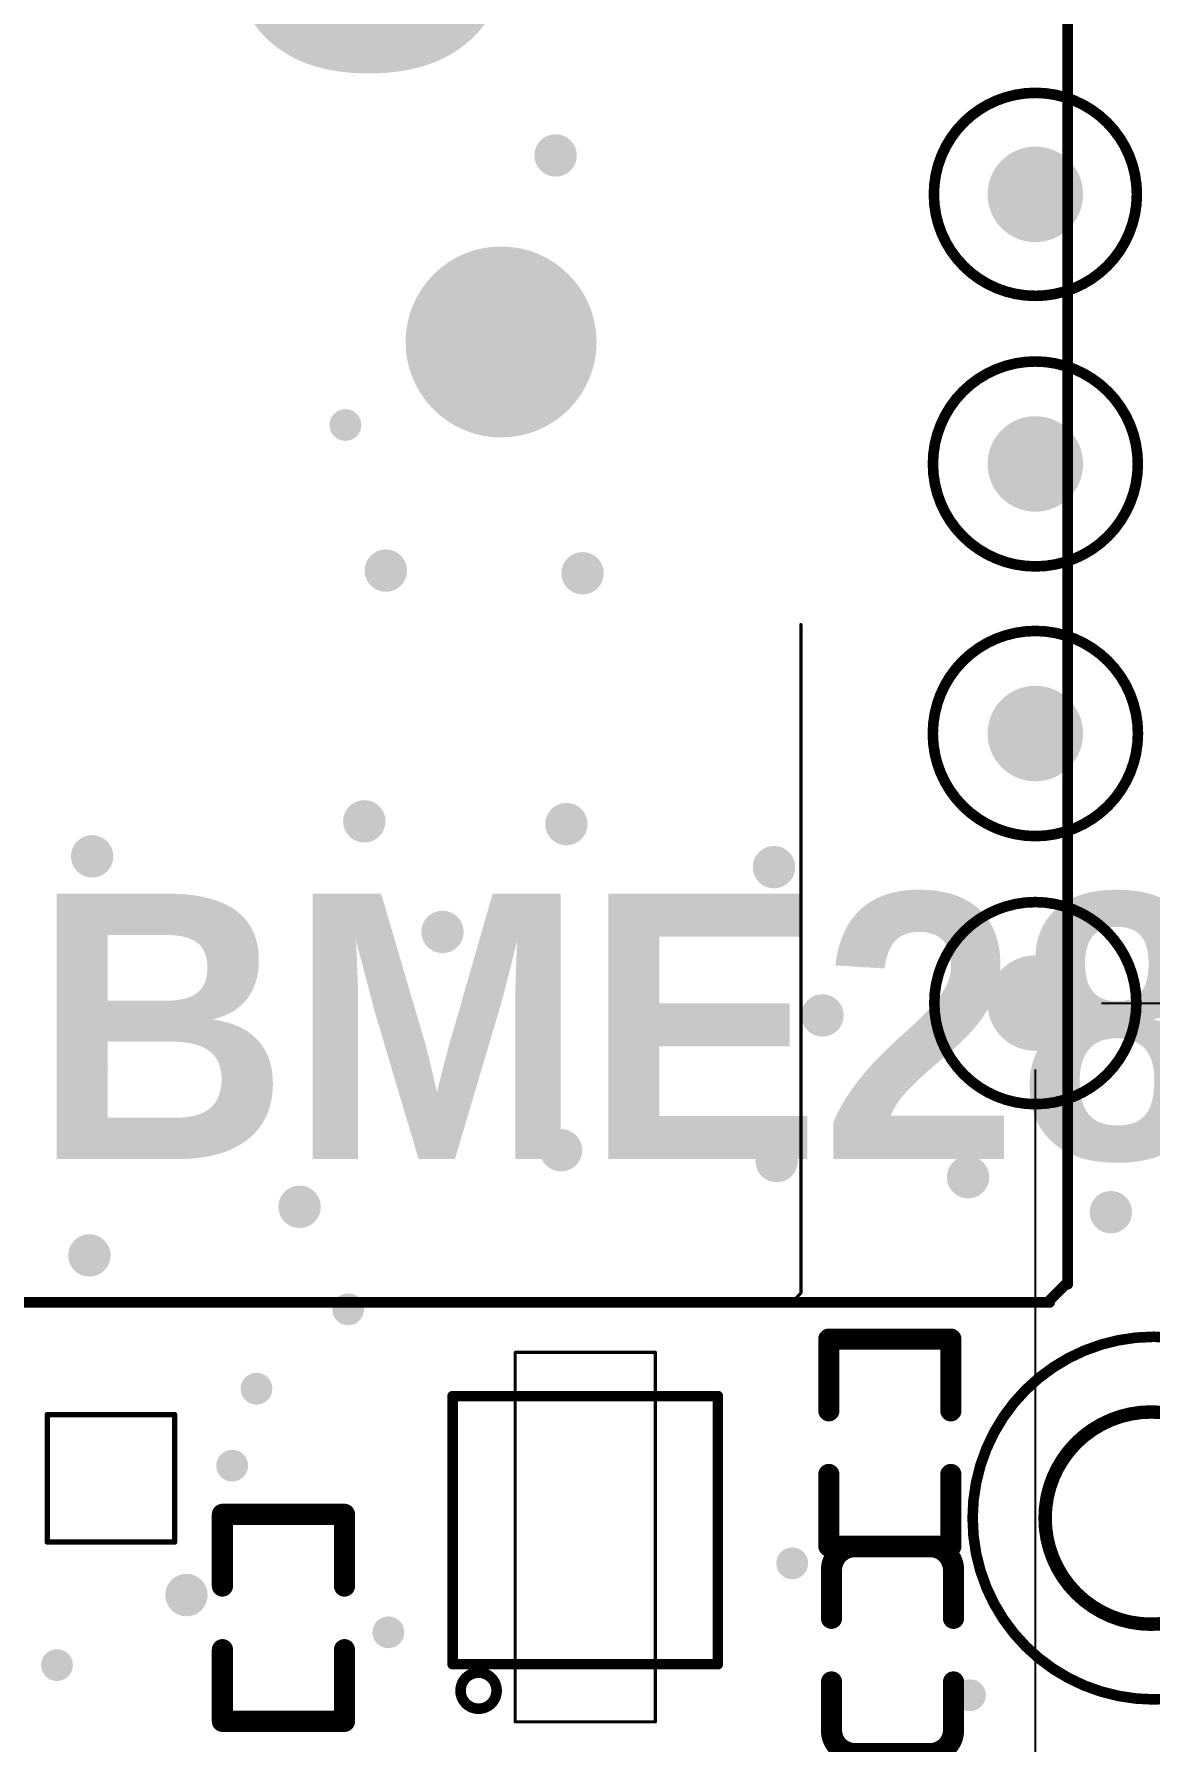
# Model space of a CAD drawing. Header units: millimetres. Extents: x -69 to 18, y -23 to 110.
# Drawn here: x -13.14 to -2.63, y 0.27 to 16.36 of the extents above; entities that cross this region are included whole.
import ezdxf

# ---------------------------------------------------------------- set-up
doc = ezdxf.new("R2010")
doc.units = ezdxf.units.MM
for name, color, linetype in [('KeepOutLayer', 6, 'Continuous'), ('PadHoleLayer', 156, 'Continuous'), ('TopOverlay', 2, 'Continuous'), ('ViaHoleLayer', 16, 'Continuous')]:
    doc.layers.add(name, color=color, linetype=linetype)
doc.styles.add('Alibaba PuHuiTi Medium', font='', dxfattribs={"height": 0.2})
doc.styles.get('Alibaba PuHuiTi Medium').set_extended_font_data('Alibaba PuHuiTi Medium', bold=True)
doc.dimstyles.new('ISO-25', dxfattribs={"dimtxt": 2.5, "dimasz": 2.5, "dimexe": 1.25, "dimexo": 0.625, "dimtad": 1, "dimtxsty": 'Standard', "dimcen": 2.5, "dimclrd": 3, "dimclre": 3, "dimclrt": 3, "dimadec": 0, "dimazin": 0, "dimtfac": 1, "dimtmove": 0, "dimatfit": 3, "dimfxl": 1, "dimarcsym": 0})

# ---------------------------------------------------------------- blocks, each defined once
blk = doc.blocks.new('13PIN_2_54_10')
at = {"layer": 'PadHoleLayer'}
h = blk.add_hatch(color=156, dxfattribs=at)
edge = h.paths.add_edge_path()
edge.add_arc((22.86, 0), 0.45, 0, 360)
h = blk.add_hatch(color=156, dxfattribs=at)
edge = h.paths.add_edge_path()
edge.add_arc((25.4, 0), 0.45, 0, 360)
h = blk.add_hatch(color=156, dxfattribs=at)
edge = h.paths.add_edge_path()
edge.add_arc((27.94, 0), 0.45, 0, 360)
h = blk.add_hatch(color=156, dxfattribs=at)
edge = h.paths.add_edge_path()
edge.add_arc((30.48, 0), 0.45, 0, 360)
blk = doc.blocks.new('LC_0402_C_34')
at = {"layer": 'TopOverlay', "const_width": 0.2}
for points in [[(-0.975, 0.355, -0.414214), (-0.755, 0.575)], [(0.755, 0.575, -0.414214), (0.975, 0.355)], [(-0.755, -0.575, -0.414214), (-0.975, -0.355)], [(0.975, -0.355, -0.414214), (0.755, -0.575)]]:
    blk.add_lwpolyline(points, format="xyb", dxfattribs=at)
at = {"layer": 'TopOverlay', "const_width": 0.1}
for points in [[(-0.805, 0.575, 1), (-0.705, 0.575, 1)], [(-0.8, 0.575, 1), (-0.7, 0.575, 1)], [(-0.35, 0.575, 1), (-0.25, 0.575, 1)], [(0.25, 0.575, 1), (0.35, 0.575, 1)], [(0.7, 0.575, 1), (0.8, 0.575, 1)], [(0.705, 0.575, 1), (0.805, 0.575, 1)], [(-1.025, 0.355, 1), (-0.925, 0.355, 1)], [(-1.025, 0.355, 1), (-0.925, 0.355, 1)], [(0.925, 0.355, 1), (1.025, 0.355, 1)], [(0.925, 0.355, 1), (1.025, 0.355, 1)], [(-1.025, -0.355, 1), (-0.925, -0.355, 1)], [(-1.025, -0.355, 1), (-0.925, -0.355, 1)], [(0.925, -0.355, 1), (1.025, -0.355, 1)], [(0.925, -0.355, 1), (1.025, -0.355, 1)], [(-0.805, -0.575, 1), (-0.705, -0.575, 1)], [(-0.8, -0.575, 1), (-0.7, -0.575, 1)], [(-0.35, -0.575, 1), (-0.25, -0.575, 1)], [(0.25, -0.575, 1), (0.35, -0.575, 1)], [(0.7, -0.575, 1), (0.8, -0.575, 1)], [(0.705, -0.575, 1), (0.805, -0.575, 1)]]:
    blk.add_lwpolyline(points, format="xyb", close=True, dxfattribs=at)
at = {"layer": 'TopOverlay', "const_width": 0.2}
for points in [[(-0.3, 0.575), (-0.75, 0.575)], [(0.75, 0.575), (0.3, 0.575)], [(-0.975, 0.355), (-0.975, -0.355)], [(0.975, 0.355), (0.975, -0.355)], [(-0.75, -0.575), (-0.3, -0.575)], [(0.3, -0.575), (0.75, -0.575)]]:
    blk.add_lwpolyline(points, dxfattribs=at)
blk = doc.blocks.new('LC_0402_R_41')
at = {"layer": 'TopOverlay', "const_width": 0.2}
for points in [[(-0.975, 0.575), (-0.3, 0.575)], [(-0.975, 0.575), (-0.975, -0.575)], [(0.3, 0.575), (0.975, 0.575)], [(0.975, 0.575), (0.975, -0.575)], [(-0.975, -0.575), (-0.3, -0.575)], [(0.3, -0.575), (0.975, -0.575)]]:
    blk.add_lwpolyline(points, dxfattribs=at)
at = {"layer": 'TopOverlay', "const_width": 0.1}
for points in [[(-1.025, 0.575, 1), (-0.925, 0.575, 1)], [(-1.025, 0.575, 1), (-0.925, 0.575, 1)], [(-0.35, 0.575, 1), (-0.25, 0.575, 1)], [(0.25, 0.575, 1), (0.35, 0.575, 1)], [(0.925, 0.575, 1), (1.025, 0.575, 1)], [(0.925, 0.575, 1), (1.025, 0.575, 1)], [(-1.025, -0.575, 1), (-0.925, -0.575, 1)], [(-1.025, -0.575, 1), (-0.925, -0.575, 1)], [(-0.35, -0.575, 1), (-0.25, -0.575, 1)], [(0.25, -0.575, 1), (0.35, -0.575, 1)], [(0.925, -0.575, 1), (1.025, -0.575, 1)], [(0.925, -0.575, 1), (1.025, -0.575, 1)]]:
    blk.add_lwpolyline(points, format="xyb", close=True, dxfattribs=at)
blk = doc.blocks.new('LC_0402_R_42')
at = {"layer": 'TopOverlay', "const_width": 0.2}
for points in [[(-0.975, 0.575), (-0.3, 0.575)], [(-0.975, 0.575), (-0.975, -0.575)], [(0.3, 0.575), (0.975, 0.575)], [(0.975, 0.575), (0.975, -0.575)], [(-0.975, -0.575), (-0.3, -0.575)], [(0.3, -0.575), (0.975, -0.575)]]:
    blk.add_lwpolyline(points, dxfattribs=at)
at = {"layer": 'TopOverlay', "const_width": 0.1}
for points in [[(-1.025, 0.575, 1), (-0.925, 0.575, 1)], [(-1.025, 0.575, 1), (-0.925, 0.575, 1)], [(-0.35, 0.575, 1), (-0.25, 0.575, 1)], [(0.25, 0.575, 1), (0.35, 0.575, 1)], [(0.925, 0.575, 1), (1.025, 0.575, 1)], [(0.925, 0.575, 1), (1.025, 0.575, 1)], [(-1.025, -0.575, 1), (-0.925, -0.575, 1)], [(-1.025, -0.575, 1), (-0.925, -0.575, 1)], [(-0.35, -0.575, 1), (-0.25, -0.575, 1)], [(0.25, -0.575, 1), (0.35, -0.575, 1)], [(0.925, -0.575, 1), (1.025, -0.575, 1)], [(0.925, -0.575, 1), (1.025, -0.575, 1)]]:
    blk.add_lwpolyline(points, format="xyb", close=True, dxfattribs=at)
blk = doc.blocks.new('BME_280_54')
at = {"layer": 'TopOverlay'}
for points, const_width in [([(1.15, 1.525, 1), (0.81, 1.525, 1)], 0.1), ([(0.785, 1.525, 1), (0.835, 1.525, 1)], 0.05), ([(1.125, 1.525, 1), (1.175, 1.525, 1)], 0.05), ([(-1.3, 1.275, 1), (-1.25, 1.275, 1)], 0.05), ([(-1.3, 1.275, 1), (-1.25, 1.275, 1)], 0.05), ([(1.2, 1.275, 1), (1.25, 1.275, 1)], 0.05), ([(1.2, 1.275, 1), (1.25, 1.275, 1)], 0.05), ([(-1.3, -1.25, 1), (-1.25, -1.25, 1)], 0.05), ([(-1.3, -1.25, 1), (-1.25, -1.25, 1)], 0.05), ([(1.2, -1.25, 1), (1.25, -1.25, 1)], 0.05), ([(1.2, -1.25, 1), (1.25, -1.25, 1)], 0.05)]:
    blk.add_lwpolyline(points, format="xyb", close=True, dxfattribs=dict(at, const_width=const_width))
at = {"layer": 'TopOverlay', "const_width": 0.1}
for points in [[(-1.275, 1.275), (-1.275, -1.25)], [(1.225, 1.275), (-1.275, 1.275)], [(1.225, 1.275), (1.225, -1.25)], [(1.225, -1.25), (-1.275, -1.25)]]:
    blk.add_lwpolyline(points, dxfattribs=at)
blk = doc.blocks.new('LGA_8_63')
at = {"layer": 'TopOverlay', "const_width": 0.0508}
for points in [[(-0.6, 0.6), (0.6, 0.6)], [(-0.6, 0.6), (-0.6, -0.6)], [(0.4, 0.6), (0.6, 0.6)], [(0.6, 0.6), (0.6, -0.6)], [(-0.6, -0.6), (0.6, -0.6)]]:
    blk.add_lwpolyline(points, dxfattribs=at)
at = {"layer": 'TopOverlay', "const_width": 0.0254}
for points in [[(-0.613, 0.6, 1), (-0.587, 0.6, 1)], [(-0.613, 0.6, 1), (-0.587, 0.6, 1)], [(0.387, 0.6, 1), (0.413, 0.6, 1)], [(0.587, 0.6, 1), (0.613, 0.6, 1)], [(0.587, 0.6, 1), (0.613, 0.6, 1)], [(0.587, 0.6, 1), (0.613, 0.6, 1)], [(-0.613, -0.6, 1), (-0.587, -0.6, 1)], [(-0.613, -0.6, 1), (-0.587, -0.6, 1)], [(0.587, -0.6, 1), (0.613, -0.6, 1)], [(0.587, -0.6, 1), (0.613, -0.6, 1)]]:
    blk.add_lwpolyline(points, format="xyb", close=True, dxfattribs=at)
blk = doc.blocks.new('18650_BATTERY_B_64')
at = {"layer": 'PadHoleLayer'}
h = blk.add_hatch(color=156, dxfattribs=at)
edge = h.paths.add_edge_path()
edge.add_arc((-2.8, -2.8), 0.9, 0, 360)
blk = doc.blocks.new('*D88')
at = {"color": 3, "lineweight": -2}
for p, q in [((-32.919, 1.421), (-32.919, -23.231)), ((-0.026, 1.421), (-0.026, -23.231)), ((-30.419, -21.981), (-2.526, -21.981))]:
    blk.add_line(p, q, dxfattribs=at)
at = {"color": 3}
for points in [[(-30.419, -21.565), (-30.419, -22.398), (-32.919, -21.981)], [(-2.526, -21.565), (-2.526, -22.398), (-0.026, -21.981)]]:
    blk.add_solid(points, dxfattribs=at)
at = {"layer": 'Defpoints', "color": 0}
for p in [(-32.919, 2.046), (-0.026, 2.046), (-0.026, -21.981)]:
    blk.add_point(p, dxfattribs=at)
at = {"color": 3, "insert": (-16.472, -19.898), "char_height": 2.5, "attachment_point": 5}
blk.add_mtext('32,89', dxfattribs=at)
blk = doc.blocks.new('*D92')
at = {"color": 3, "lineweight": -2}
for p, q in [((-29.109, 6.603), (-29.109, -12.305)), ((-3.709, 6.603), (-3.709, -12.305)), ((-26.609, -11.055), (-6.209, -11.055))]:
    blk.add_line(p, q, dxfattribs=at)
at = {"color": 3}
for points in [[(-26.609, -10.638), (-26.609, -11.471), (-29.109, -11.055)], [(-6.209, -10.638), (-6.209, -11.471), (-3.709, -11.055)]]:
    blk.add_solid(points, dxfattribs=at)
at = {"layer": 'Defpoints', "color": 0}
for p in [(-29.109, 7.228), (-3.709, 7.228), (-3.709, -11.055)]:
    blk.add_point(p, dxfattribs=at)
at = {"color": 3, "insert": (-16.409, -8.971), "char_height": 2.5, "attachment_point": 5}
blk.add_mtext('25,4', dxfattribs=at)
blk = doc.blocks.new('*D93')
at = {"color": 3, "lineweight": -2}
for p, q in [((-3.084, 37.708), (18.256, 37.708)), ((17.006, 9.728), (17.006, 35.208)), ((-3.084, 7.228), (18.256, 7.228))]:
    blk.add_line(p, q, dxfattribs=at)
at = {"color": 3}
for points in [[(16.589, 35.208), (17.422, 35.208), (17.006, 37.708)], [(16.589, 9.728), (17.422, 9.728), (17.006, 7.228)]]:
    blk.add_solid(points, dxfattribs=at)
at = {"layer": 'Defpoints', "color": 0}
for p in [(-3.709, 37.708), (17.006, 37.708), (-3.709, 7.228)]:
    blk.add_point(p, dxfattribs=at)
at = {"color": 3, "insert": (14.922, 22.468), "char_height": 2.5, "attachment_point": 5, "rotation": 90}
blk.add_mtext('30,48', dxfattribs=at)

msp = doc.modelspace()

# ---------------------------------------------------------------- hatches: boundary and pattern name
at = {"layer": 'ViaHoleLayer'}
h = msp.add_hatch(color=16, dxfattribs=at)
edge = h.paths.add_edge_path()
edge.add_arc((-8.23, 15.215), 0.2, 0, 360)
h = msp.add_hatch(color=16, dxfattribs=at)
edge = h.paths.add_edge_path()
edge.add_arc((-10.211, 12.675), 0.15, 0, 360)
h = msp.add_hatch(color=16, dxfattribs=at)
edge = h.paths.add_edge_path()
edge.add_arc((-9.83, 11.303), 0.2, 0, 360)
h = msp.add_hatch(color=16, dxfattribs=at)
edge = h.paths.add_edge_path()
edge.add_arc((-7.976, 11.278), 0.2, 0, 360)
h = msp.add_hatch(color=16, dxfattribs=at)
edge = h.paths.add_edge_path()
edge.add_arc((-10.033, 8.941), 0.2, 0, 360)
h = msp.add_hatch(color=16, dxfattribs=at)
edge = h.paths.add_edge_path()
edge.add_arc((-8.128, 8.915), 0.2, 0, 360)
h = msp.add_hatch(color=16, dxfattribs=at)
edge = h.paths.add_edge_path()
edge.add_arc((-12.598, 8.611), 0.2, 0, 360)
h = msp.add_hatch(color=16, dxfattribs=at)
edge = h.paths.add_edge_path()
edge.add_arc((-6.172, 8.509), 0.2, 0, 360)
h = msp.add_hatch(color=16, dxfattribs=at)
edge = h.paths.add_edge_path()
edge.add_arc((-9.296, 7.899), 0.2, 0, 360)
h = msp.add_hatch(color=16, dxfattribs=at)
edge = h.paths.add_edge_path()
edge.add_arc((-5.715, 7.112), 0.2, 0, 360)
h = msp.add_hatch(color=16, dxfattribs=at)
edge = h.paths.add_edge_path()
edge.add_arc((-12.649, 6.604), 0.2, 0, 360)
h = msp.add_hatch(color=16, dxfattribs=at)
edge = h.paths.add_edge_path()
edge.add_arc((-8.179, 5.842), 0.2, 0, 360)
h = msp.add_hatch(color=16, dxfattribs=at)
edge = h.paths.add_edge_path()
edge.add_arc((-6.147, 5.74), 0.2, 0, 360)
h = msp.add_hatch(color=16, dxfattribs=at)
edge = h.paths.add_edge_path()
edge.add_arc((-4.343, 5.588), 0.2, 0, 360)
h = msp.add_hatch(color=16, dxfattribs=at)
edge = h.paths.add_edge_path()
edge.add_arc((-10.643, 5.309), 0.2, 0, 360)
h = msp.add_hatch(color=16, dxfattribs=at)
edge = h.paths.add_edge_path()
edge.add_arc((-2.997, 5.258), 0.2, 0, 360)
h = msp.add_hatch(color=16, dxfattribs=at)
edge = h.paths.add_edge_path()
edge.add_arc((-12.624, 4.851), 0.2, 0, 360)
h = msp.add_hatch(color=16, dxfattribs=at)
edge = h.paths.add_edge_path()
edge.add_arc((-10.185, 4.343), 0.15, 0, 360)
h = msp.add_hatch(color=16, dxfattribs=at)
edge = h.paths.add_edge_path()
edge.add_arc((-11.049, 3.595), 0.15, 0, 360)
h = msp.add_hatch(color=16, dxfattribs=at)
edge = h.paths.add_edge_path()
edge.add_arc((-11.278, 2.87), 0.15, 0, 360)
h = msp.add_hatch(color=16, dxfattribs=at)
edge = h.paths.add_edge_path()
edge.add_arc((-6, 1.95), 0.15, 0, 360)
h = msp.add_hatch(color=16, dxfattribs=at)
edge = h.paths.add_edge_path()
edge.add_arc((-11.709, 1.651), 0.2, 0, 360)
h = msp.add_hatch(color=16, dxfattribs=at)
edge = h.paths.add_edge_path()
edge.add_arc((-9.806, 1.3), 0.15, 0, 360)
h = msp.add_hatch(color=16, dxfattribs=at)
edge = h.paths.add_edge_path()
edge.add_arc((-12.929, 0.991), 0.15, 0, 360)
h = msp.add_hatch(color=16, dxfattribs=at)
edge = h.paths.add_edge_path()
edge.add_arc((-4.325, 0.707), 0.15, 0, 360)

# ---------------------------------------------------------------- linework, layer by layer
at = {"layer": 'KeepOutLayer', "const_width": 0.03}
for points in [[(-8.611, 3.937), (-7.29, 3.937)], [(-8.611, 0.457), (-8.611, 3.937)], [(-7.29, 0.457), (-7.29, 3.937)], [(-8.611, 0.457), (-7.29, 0.457)]]:
    msp.add_lwpolyline(points, dxfattribs=at)
at = {"layer": 'KeepOutLayer'}
for points, const_width in [([(-8.618, 3.937, 1), (-8.603, 3.937, 1)], 0.015), ([(-8.618, 3.937, 1), (-8.603, 3.937, 1)], 0.015), ([(-7.297, 3.937, 1), (-7.282, 3.937, 1)], 0.015), ([(-7.297, 3.937, 1), (-7.282, 3.937, 1)], 0.015), ([(-1.617, 2.376, 1), (-3.617, 2.376, 1)], 0.127), ([(-3.648, 2.376, 1), (-3.585, 2.376, 1)], 0.0635), ([(-8.618, 0.457, 1), (-8.603, 0.457, 1)], 0.015), ([(-8.618, 0.457, 1), (-8.603, 0.457, 1)], 0.015), ([(-7.297, 0.457, 1), (-7.282, 0.457, 1)], 0.015), ([(-7.297, 0.457, 1), (-7.282, 0.457, 1)], 0.015)]:
    msp.add_lwpolyline(points, format="xyb", close=True, dxfattribs=dict(at, const_width=const_width))
at = {"layer": 'TopOverlay'}
for points, const_width in [([(-3.404, 4.579), (-3.404, 39.663)], 0.1), ([(-5.918, 4.496), (-5.918, 10.795)], 0.03), ([(-5.969, 4.445), (-5.918, 4.496)], 0.03), ([(-3.581, 4.42), (-3.411, 4.59)], 0.1), ([(-29.422, 4.408), (-3.574, 4.408)], 0.1)]:
    msp.add_lwpolyline(points, dxfattribs=dict(at, const_width=const_width))
for points, const_width in [([(-2.752, 14.848, 1), (-4.665, 14.848, 1)], 0.1), ([(-4.69, 14.848, 1), (-4.64, 14.848, 1)], 0.05), ([(-2.777, 14.848, 1), (-2.727, 14.848, 1)], 0.05), ([(-2.743, 12.308, 1), (-4.674, 12.308, 1)], 0.1), ([(-4.699, 12.308, 1), (-4.649, 12.308, 1)], 0.05), ([(-2.768, 12.308, 1), (-2.718, 12.308, 1)], 0.05), ([(-5.926, 10.795, 1), (-5.911, 10.795, 1)], 0.015), ([(-2.742, 9.768, 1), (-4.675, 9.768, 1)], 0.1), ([(-4.7, 9.768, 1), (-4.65, 9.768, 1)], 0.05), ([(-2.767, 9.768, 1), (-2.717, 9.768, 1)], 0.05), ([(-2.757, 7.228, 1), (-4.661, 7.228, 1)], 0.1), ([(-4.686, 7.228, 1), (-4.636, 7.228, 1)], 0.05), ([(-2.782, 7.228, 1), (-2.732, 7.228, 1)], 0.05), ([(-5.926, 4.496, 1), (-5.911, 4.496, 1)], 0.015), ([(-5.926, 4.496, 1), (-5.911, 4.496, 1)], 0.015), ([(-3.436, 4.59, 1), (-3.386, 4.59, 1)], 0.05), ([(-3.429, 4.579, 1), (-3.379, 4.579, 1)], 0.05), ([(-5.977, 4.445, 1), (-5.961, 4.445, 1)], 0.015), ([(-3.606, 4.42, 1), (-3.556, 4.42, 1)], 0.05), ([(-3.599, 4.408, 1), (-3.549, 4.408, 1)], 0.05), ([(-0.883, 2.376, 1), (-4.3, 2.376, 1)], 0.1), ([(-4.325, 2.376, 1), (-4.275, 2.376, 1)], 0.05)]:
    msp.add_lwpolyline(points, format="xyb", close=True, dxfattribs=dict(at, const_width=const_width))

# ---------------------------------------------------------------- block references
for name, p, rotation in [('13PIN_2_54_10', (-3.709, 37.708), 270), ('18650_BATTERY_B_64', (-5.944, 10.657), 270), ('LC_0402_R_41', (-5.08, 3.087), 90), ('BME_280_54', (-7.976, 2.275), 180), ('LGA_8_63', (-12.421, 2.751), 90), ('LC_0402_R_42', (-10.795, 1.436), 90), ('LC_0402_C_34', (-5.055, 1.132), 90)]:
    msp.add_blockref(name, p, dxfattribs=dict(rotation=rotation))

# ---------------------------------------------------------------- texts
at = {"layer": 'TopOverlay', "style": 'Alibaba PuHuiTi Medium'}
for s, rotation, p in [('OLED', 90, (-8.73, 15.85)), ('BME280', 360, (-13.157, 5.759))]:
    msp.add_text(s, height=2.5, rotation=rotation, dxfattribs=at).set_placement(p)

# ---------------------------------------------------------------- dimensions: what is measured, and where the dimension line sits
dim = msp.add_linear_dim(base=(17.006, 37.708), p1=(-3.709, 7.228), p2=(-3.709, 37.708), angle=90, dimstyle='ISO-25')
dim.commit()
dim.dimension.update_dxf_attribs({"geometry": '*D93', "text_midpoint": (14.922, 22.468)})
for base, p1, p2, picture, middle in [((-3.709, -11.055), (-29.109, 7.228), (-3.709, 7.228), '*D92', (-16.409, -8.971)), ((-0.026, -21.981), (-32.919, 2.046), (-0.026, 2.046), '*D88', (-16.472, -19.898))]:
    dim = msp.add_linear_dim(base=base, p1=p1, p2=p2, dimstyle='ISO-25')
    dim.commit()
    dim.dimension.update_dxf_attribs({"geometry": picture, "text_midpoint": middle})

doc.saveas('drawing.dxf')
